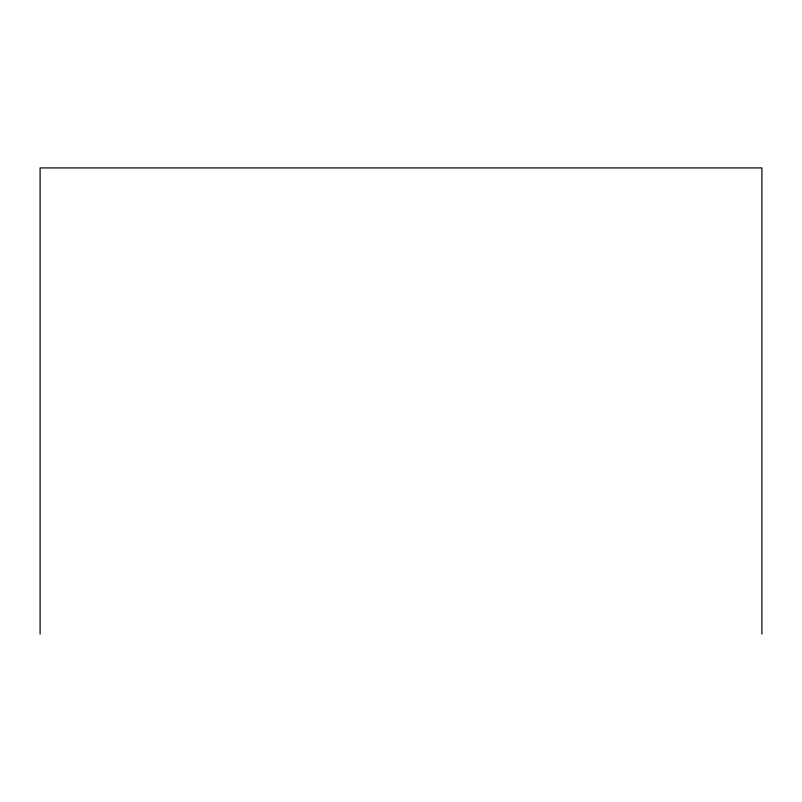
<?xml version="1.0" encoding="UTF-8"?>
<svg xmlns="http://www.w3.org/2000/svg" width="802" height="802" viewBox="0 0 802 802"><rect width="100%" height="100%" fill="white"/><g stroke="black" fill="none" stroke-linecap="round" stroke-linejoin="round"><path stroke-width="1.2" d="M761.9 634.081L761.9 167.919L40.1 167.919L40.1 634.081"/></g></svg>
